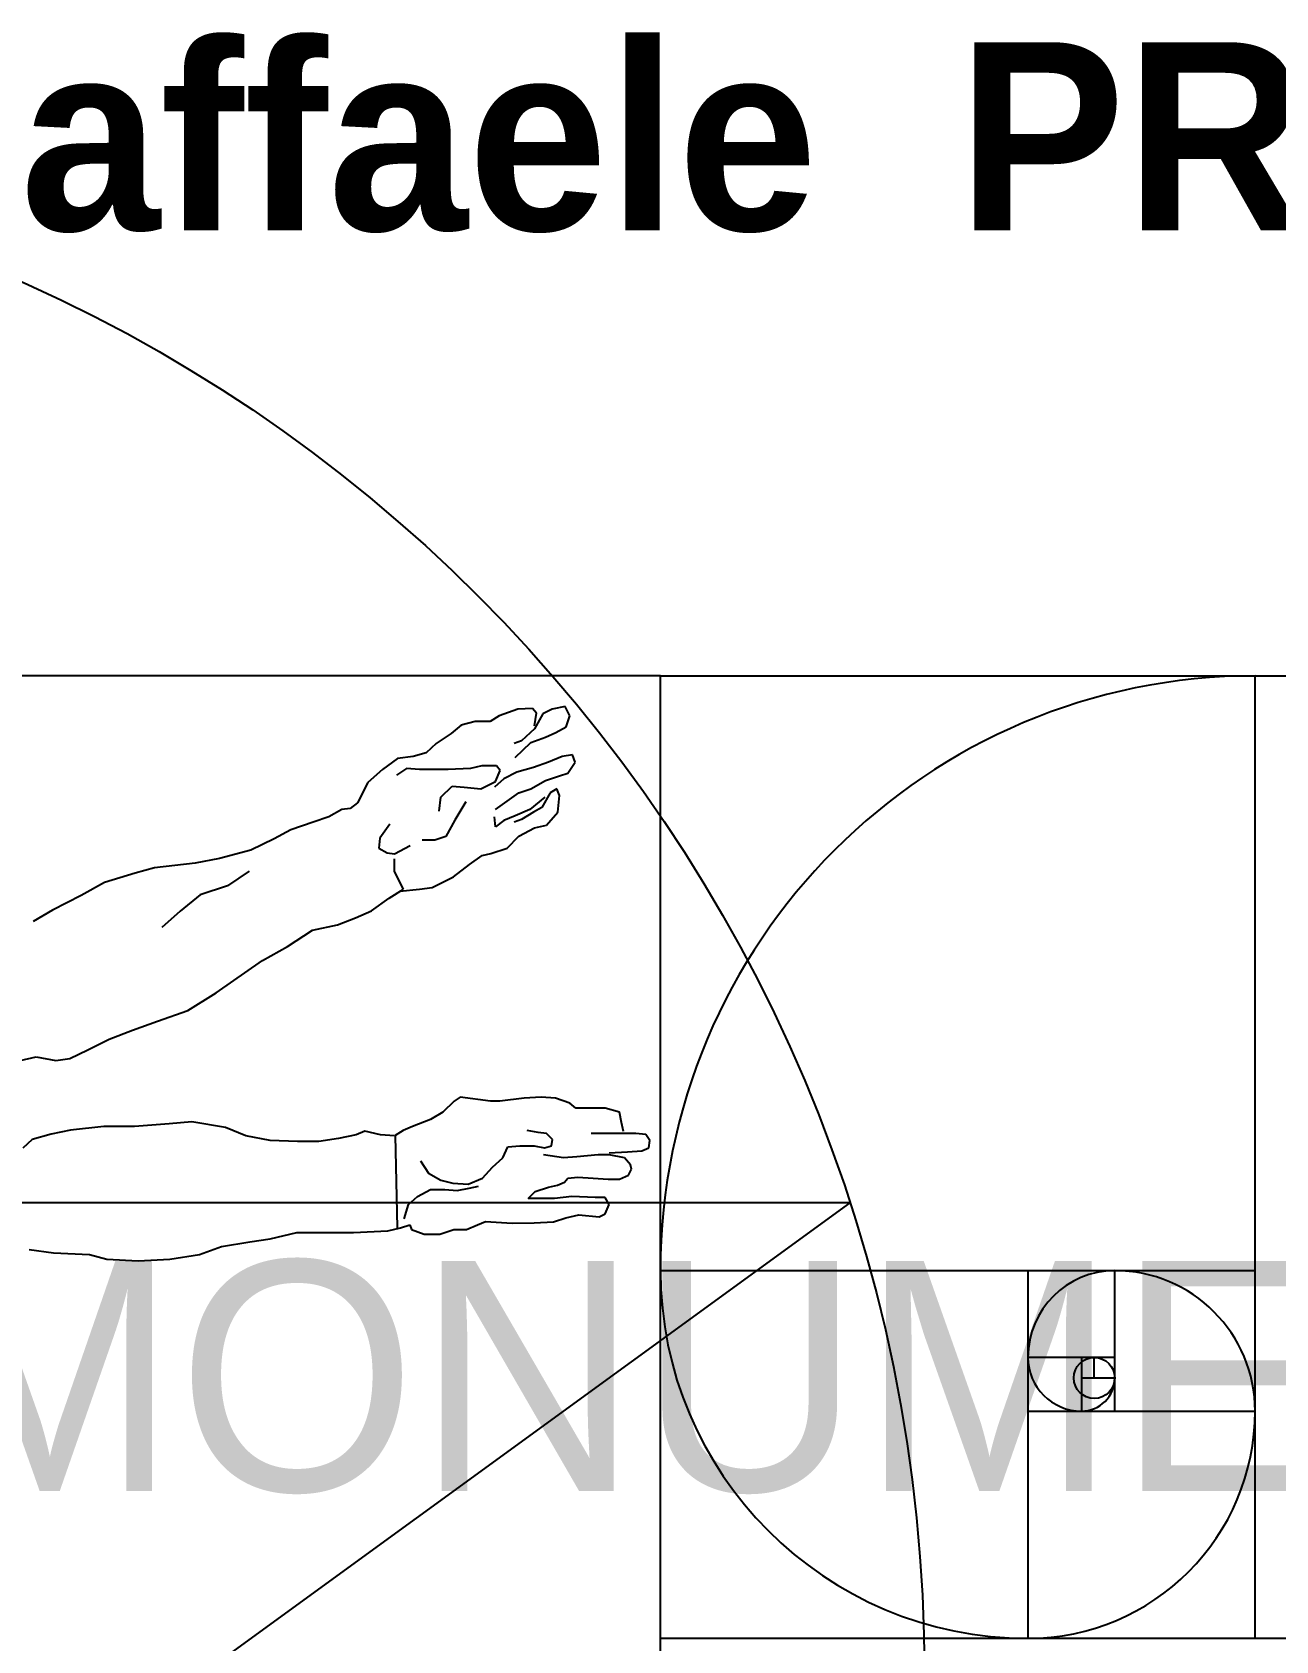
# Model space of a CAD drawing. Header units: millimetres. Extents: x -44462 to 306987, y -116160 to 12874.
# Drawn here: x -6942.2 to -6882.7, y -59712.8 to -59635.9 of the extents above; entities that cross this region are included whole.
import ezdxf

# ---------------------------------------------------------------- set-up
doc = ezdxf.new("R2010")
doc.units = ezdxf.units.MM
doc.layers.add('AVP_TEXTES', color=7, linetype='Continuous')
doc.layers.add('Layer1', color=1, linetype='Continuous')
doc.styles.add('CENTURY GOTHIC', font='GOTHIC.TTF')
doc.styles.add('wide latin', font='', dxfattribs={"height": 10})
doc.styles.get('wide latin').set_extended_font_data('Wide Latin')

# ---------------------------------------------------------------- blocks, each defined once
blk = doc.blocks.new('PETIT CARTOUCHE_HOR')
at = {"color": 254}
for p, q in [((-94.888, 333.556), (-20.432, 333.556)), ((-66.448, 287.54), (-66.448, 333.556)), ((-85.83, 308.363), (-224.419, 308.363)), ((-85.83, 308.363), (-197.951, 226.902)), ((-66.448, 305.116), (-94.888, 305.116)), ((-77.311, 305.116), (-77.311, 287.54)), ((-73.162, 298.403), (-73.162, 305.116)), ((-73.162, 300.967), (-77.311, 300.967)), ((-74.747, 300.967), (-74.747, 298.403)), ((-74.142, 299.988), (-74.142, 300.967)), ((-74.747, 299.988), (-73.162, 299.988)), ((-77.311, 298.403), (-66.448, 298.403)), ((-94.888, 287.54), (-20.432, 287.54))]:
    blk.add_line(p, q, dxfattribs=at)
blk.add_circle((-74.142, 299.988), 0.98, dxfattribs=at)
for centre, radius, start, end in [((-94.888, 333.556), 120.472, 180, 270), ((-66.448, 305.116), 28.44, 90, 180), ((-66.448, 287.54), 46.016, 0, 90), ((-77.311, 305.116), 17.577, 180, 270), ((-73.162, 300.967), 4.149, 90, 180), ((-73.162, 298.403), 6.714, 0, 90), ((-74.747, 300.967), 2.564, 180, 270), ((-74.747, 299.988), 1.585, 270, 0), ((-77.311, 298.403), 10.863, 270, 0), ((-94.888, 287.54), 74.456, 270, 0)]:
    blk.add_arc(centre, radius, start, end, dxfattribs=at)
at = {"layer": 'Layer1', "color": 254}
for p, q in [((-94.888, 333.556), (-215.361, 333.556)), ((-94.888, 213.084), (-94.888, 333.556)), ((-102.596, 331.645), (-103.04, 331.38)), ((-101.71, 331.955), (-102.596, 331.645)), ((-101.001, 332), (-101.71, 331.955)), ((-100.823, 331.778), (-101.001, 332)), ((-100.912, 331.158), (-100.823, 331.778)), ((-100.513, 331.734), (-100.912, 331.026)), ((-100.07, 331.955), (-100.513, 331.734)), ((-99.449, 332.088), (-100.07, 331.955)), ((-99.228, 331.645), (-99.449, 332.088)), ((-99.405, 331.114), (-99.228, 331.645)), ((-104.901, 330.804), (-105.611, 330.317)), ((-104.414, 331.203), (-104.901, 330.804)), ((-103.749, 331.38), (-104.414, 331.203)), ((-103.04, 331.38), (-103.749, 331.38)), ((-100.912, 331.026), (-101.533, 330.45)), ((-100.38, 330.627), (-99.893, 330.848)), ((-99.893, 330.848), (-99.405, 331.114)), ((-105.611, 330.317), (-106.098, 329.874)), ((-101.533, 330.45), (-101.887, 330.317)), ((-101.843, 329.653), (-101.089, 330.361)), ((-101.089, 330.361), (-100.38, 330.627)), ((-107.472, 329.609), (-108.182, 329.077)), ((-106.719, 329.697), (-107.472, 329.609)), ((-106.098, 329.874), (-106.719, 329.697)), ((-103.439, 329.254), (-103.971, 329.122)), ((-102.729, 329.254), (-103.439, 329.254)), ((-102.552, 329.033), (-102.729, 329.254)), ((-100.247, 329.432), (-100.956, 329.166)), ((-99.582, 329.697), (-100.247, 329.432)), ((-99.095, 329.786), (-99.582, 329.697)), ((-99.316, 328.9), (-98.962, 329.432)), ((-98.962, 329.432), (-99.095, 329.786)), ((-108.891, 328.457), (-109.378, 327.483)), ((-108.182, 329.077), (-108.891, 328.457)), ((-107.029, 329.122), (-107.517, 328.812)), ((-106.408, 329.077), (-107.029, 329.122)), ((-105.611, 329.077), (-106.408, 329.077)), ((-105.034, 329.077), (-105.611, 329.077)), ((-103.971, 329.122), (-105.034, 329.077)), ((-103.483, 328.147), (-102.774, 328.502)), ((-102.375, 328.635), (-102.818, 328.236)), ((-102.774, 328.502), (-102.552, 329.033)), ((-101.754, 328.944), (-102.375, 328.635)), ((-100.956, 329.166), (-101.754, 328.944)), ((-101.089, 328.147), (-100.38, 328.546)), ((-100.38, 328.546), (-99.715, 328.767)), ((-99.715, 328.767), (-99.316, 328.9)), ((-105.478, 327.085), (-105.389, 327.749)), ((-105.389, 327.749), (-104.857, 328.28)), ((-104.857, 328.28), (-104.281, 328.236)), ((-104.281, 328.236), (-103.483, 328.147)), ((-102.331, 327.483), (-101.666, 327.97)), ((-101.666, 327.97), (-101.089, 328.147)), ((-100.425, 327.749), (-101.134, 327.173)), ((-100.159, 327.97), (-100.557, 327.262)), ((-99.848, 328.147), (-100.159, 327.97)), ((-99.715, 327.838), (-99.848, 328.147)), ((-99.804, 327.04), (-99.715, 327.838)), ((-110.132, 327.173), (-110.752, 326.819)), ((-109.733, 327.218), (-110.132, 327.173)), ((-109.378, 327.483), (-109.733, 327.218)), ((-104.199, 327.526), (-104.72, 326.659)), ((-102.774, 327.173), (-102.331, 327.483)), ((-101.134, 327.173), (-101.843, 326.863)), ((-100.956, 327.04), (-101.533, 326.686)), ((-100.557, 327.262), (-100.956, 327.04)), ((-100.336, 326.421), (-99.804, 327.04)), ((-112.57, 326.199), (-113.368, 325.756)), ((-111.506, 326.553), (-112.57, 326.199)), ((-110.752, 326.819), (-111.506, 326.553)), ((-107.827, 326.465), (-108.314, 325.801)), ((-104.72, 326.659), (-105.155, 325.878)), ((-102.774, 326.332), (-102.818, 326.819)), ((-102.375, 326.642), (-102.774, 326.332)), ((-101.843, 326.863), (-102.375, 326.642)), ((-101.533, 326.686), (-101.887, 326.553)), ((-101.666, 325.889), (-100.912, 326.288)), ((-100.912, 326.288), (-100.336, 326.421)), ((-113.368, 325.756), (-114.476, 325.225)), ((-108.314, 325.801), (-108.359, 325.314)), ((-107.605, 325.048), (-106.852, 325.446)), ((-105.676, 325.704), (-106.284, 325.704)), ((-105.155, 325.878), (-105.676, 325.704)), ((-102.227, 325.31), (-101.666, 325.889)), ((-117.135, 324.605), (-119.086, 324.384)), ((-115.983, 324.827), (-117.135, 324.605)), ((-114.476, 325.225), (-115.983, 324.827)), ((-108.359, 325.314), (-107.96, 325.092)), ((-107.96, 325.092), (-107.605, 325.048)), ((-107.602, 324.202), (-107.602, 324.799)), ((-104.019, 324.543), (-103.421, 324.969)), ((-103.421, 324.969), (-102.995, 325.055)), ((-102.995, 325.055), (-102.227, 325.31)), ((-120.016, 324.118), (-121.479, 323.675)), ((-119.086, 324.384), (-120.016, 324.118)), ((-114.559, 324.216), (-115.602, 323.522)), ((-107.175, 323.35), (-107.602, 324.202)), ((-105.298, 323.691), (-104.786, 323.947)), ((-104.786, 323.947), (-104.019, 324.543)), ((-122.587, 323.055), (-123.961, 322.347)), ((-121.479, 323.675), (-122.587, 323.055)), ((-116.905, 323.088), (-117.861, 322.307)), ((-115.602, 323.522), (-116.905, 323.088)), ((-107.858, 322.924), (-107.175, 323.35)), ((-107.346, 323.265), (-106.407, 323.35)), ((-106.407, 323.35), (-105.81, 323.435)), ((-105.81, 323.435), (-105.298, 323.691)), ((-123.961, 322.347), (-124.892, 321.816)), ((-117.861, 322.307), (-118.73, 321.526)), ((-109.479, 321.987), (-108.711, 322.328)), ((-108.711, 322.328), (-107.858, 322.924)), ((-111.526, 321.39), (-110.332, 321.646)), ((-110.332, 321.646), (-109.479, 321.987)), ((-112.72, 320.623), (-111.526, 321.39)), ((-113.915, 319.941), (-112.72, 320.623)), ((-116.133, 318.407), (-113.915, 319.941)), ((-117.498, 317.555), (-116.133, 318.407)), ((-120.143, 316.618), (-118.948, 317.044)), ((-118.948, 317.044), (-117.498, 317.555)), ((-122.275, 315.68), (-121.252, 316.192)), ((-121.252, 316.192), (-120.143, 316.618)), ((-125.517, 315.169), (-124.75, 315.339)), ((-124.75, 315.339), (-123.811, 315.169)), ((-123.129, 315.254), (-122.275, 315.68)), ((-123.811, 315.169), (-123.129, 315.254)), ((-104.762, 313.224), (-105.296, 312.691)), ((-104.471, 313.418), (-104.762, 313.224)), ((-103.015, 313.224), (-104.471, 313.418)), ((-102.578, 313.224), (-103.015, 313.224)), ((-101.413, 313.37), (-102.578, 313.224)), ((-100.587, 313.418), (-101.413, 313.37)), ((-99.908, 313.37), (-100.587, 313.418)), ((-99.228, 313.127), (-99.908, 313.37)), ((-98.937, 312.885), (-99.228, 313.127)), ((-105.879, 312.352), (-106.753, 312.012)), ((-105.296, 312.691), (-105.879, 312.352)), ((-98.063, 312.885), (-98.937, 312.885)), ((-97.529, 312.885), (-98.063, 312.885)), ((-96.849, 312.691), (-97.529, 312.885)), ((-96.752, 312.206), (-96.849, 312.691)), ((-124.037, 311.649), (-124.932, 311.381)), ((-123.098, 311.828), (-124.037, 311.649)), ((-121.514, 312.008), (-123.098, 311.828)), ((-120.038, 312.008), (-121.514, 312.008)), ((-118.383, 312.143), (-120.038, 312.008)), ((-117.309, 312.232), (-118.383, 312.143)), ((-115.699, 311.964), (-117.309, 312.232)), ((-114.715, 311.562), (-115.699, 311.964)), ((-113.552, 311.338), (-114.715, 311.562)), ((-109.437, 311.606), (-110.287, 311.428)), ((-109.034, 311.785), (-109.437, 311.606)), ((-108.274, 311.606), (-109.034, 311.785)), ((-107.603, 311.562), (-108.274, 311.606)), ((-107.19, 311.818), (-107.578, 311.576)), ((-107.578, 311.576), (-107.481, 307.163)), ((-106.753, 312.012), (-107.19, 311.818)), ((-100.733, 311.721), (-101.267, 311.818)), ((-100.344, 311.673), (-100.733, 311.721)), ((-100.053, 311.382), (-100.344, 311.673)), ((-97.626, 311.673), (-98.208, 311.673)), ((-96.849, 311.673), (-97.626, 311.673)), ((-96.072, 311.673), (-96.849, 311.673)), ((-96.655, 311.77), (-96.752, 312.206)), ((-95.587, 311.624), (-96.072, 311.673)), ((-95.393, 311.333), (-95.587, 311.624)), ((-124.932, 311.381), (-125.379, 310.979)), ((-112.255, 311.294), (-113.552, 311.338)), ((-111.226, 311.294), (-112.255, 311.294)), ((-110.287, 311.428), (-111.226, 311.294)), ((-102.432, 310.509), (-102.189, 311.042)), ((-102.189, 311.042), (-101.607, 311.091)), ((-101.607, 311.091), (-100.927, 311.091)), ((-100.927, 311.091), (-100.442, 310.994)), ((-100.442, 310.994), (-100.102, 311.091)), ((-100.102, 311.091), (-100.053, 311.382)), ((-97.335, 310.751), (-96.461, 310.8)), ((-96.461, 310.8), (-95.781, 310.848)), ((-95.781, 310.848), (-95.441, 310.994)), ((-95.441, 310.994), (-95.393, 311.333)), ((-106.364, 310.363), (-105.976, 309.781)), ((-103.403, 309.539), (-102.917, 310.072)), ((-102.917, 310.072), (-102.432, 310.509)), ((-99.519, 310.509), (-100.49, 310.654)), ((-98.888, 310.557), (-99.519, 310.509)), ((-97.869, 310.654), (-98.888, 310.557)), ((-97.335, 310.654), (-97.869, 310.654)), ((-96.606, 310.509), (-97.335, 310.654)), ((-96.315, 310.169), (-96.606, 310.509)), ((-96.412, 309.684), (-96.267, 309.975)), ((-96.267, 309.975), (-96.315, 310.169)), ((-105.976, 309.781), (-105.393, 309.442)), ((-105.393, 309.442), (-104.811, 309.296)), ((-104.811, 309.296), (-104.083, 309.248)), ((-104.083, 309.248), (-103.403, 309.539)), ((-100.247, 309.102), (-99.81, 309.199)), ((-99.81, 309.199), (-99.471, 309.345)), ((-99.471, 309.345), (-99.325, 309.539)), ((-99.325, 309.539), (-98.84, 309.587)), ((-98.84, 309.587), (-98.111, 309.539)), ((-98.111, 309.539), (-97.383, 309.49)), ((-97.383, 309.49), (-96.849, 309.49)), ((-96.849, 309.49), (-96.412, 309.684)), ((-106.947, 308.278), (-106.51, 308.666)), ((-106.51, 308.666), (-105.879, 309.005)), ((-105.879, 309.005), (-105.199, 309.005)), ((-105.199, 309.005), (-104.617, 308.957)), ((-104.617, 308.957), (-104.034, 309.054)), ((-104.034, 309.054), (-103.597, 309.151)), ((-101.218, 308.569), (-100.879, 308.908)), ((-99.956, 308.569), (-101.218, 308.569)), ((-100.879, 308.908), (-100.247, 309.102)), ((-99.131, 308.666), (-99.956, 308.569)), ((-98.014, 308.617), (-99.131, 308.666)), ((-97.529, 308.617), (-98.014, 308.617)), ((-97.335, 308.278), (-97.529, 308.617)), ((-107.141, 307.599), (-106.947, 308.278)), ((-100.005, 307.454), (-99.422, 307.647)), ((-99.422, 307.647), (-98.791, 307.793)), ((-98.791, 307.793), (-97.82, 307.696)), ((-97.82, 307.696), (-97.529, 307.841)), ((-97.529, 307.841), (-97.335, 308.278)), ((-113.554, 306.64), (-112.277, 306.94)), ((-112.277, 306.94), (-111.226, 306.94)), ((-111.226, 306.94), (-109.573, 306.94)), ((-109.573, 306.94), (-107.92, 307.015)), ((-107.92, 307.015), (-107.319, 307.165)), ((-107.319, 307.165), (-106.869, 307.315)), ((-106.869, 307.315), (-106.794, 307.09)), ((-106.794, 307.09), (-106.193, 306.865)), ((-105.442, 306.865), (-104.766, 307.09)), ((-104.766, 307.09), (-104.165, 307.09)), ((-104.165, 307.09), (-103.639, 307.315)), ((-103.639, 307.315), (-103.263, 307.465)), ((-103.263, 307.465), (-101.986, 307.39)), ((-101.986, 307.39), (-100.927, 307.405)), ((-100.927, 307.405), (-100.005, 307.454)), ((-125.077, 306.132), (-123.918, 305.974)), ((-116.934, 305.889), (-115.883, 306.265)), ((-115.883, 306.265), (-114.531, 306.49)), ((-114.531, 306.49), (-113.554, 306.64)), ((-106.193, 306.865), (-105.442, 306.865)), ((-123.918, 305.974), (-122.193, 305.889)), ((-122.193, 305.889), (-121.366, 305.664)), ((-121.366, 305.664), (-119.864, 305.589)), ((-119.864, 305.589), (-118.362, 305.664)), ((-118.362, 305.664), (-116.934, 305.889))]:
    blk.add_line(p, q, dxfattribs=at)
blk.add_circle((-155.124, 285.848), 72.861, dxfattribs=at)
at = {"style": 'CENTURY GOTHIC'}
for tag, p, height in [('DATE', (-210.156, 171.359), 20), ('DOSSIERN°', (-210.156, 111.509), 20), ('COMMENTAIRE', (-210.156, 95.352), 12), ('COMMENTAIRESUITE', (-210.156, 79.701), 12), ('FEUILLEN°', (-221.991, 32.691), 20), ('TOTALFEUILLES', (-181.647, 32.691), 20), ('ÉCH.', (-103.226, 32.691), 12)]:
    blk.add_attdef(tag, p, '', height=height, dxfattribs=at)
at = {"layer": 'AVP_TEXTES', "color": 2, "linetype": 'Continuous', "insert": (-23.187, 359.286), "char_height": 9, "width": 186.3813, "attachment_point": 6, "style": 'wide latin'}
blk.add_mtext('{\\fCentury Gothic|b1|i0|c0|p34;Raffaele  PROFETA}', dxfattribs=at)
at = {"layer": 'AVP_TEXTES', "color": 1, "linetype": 'Continuous', "insert": (-220.975, 300.006), "char_height": 11, "width": 220.0008, "attachment_point": 4, "style": 'wide latin'}
blk.add_mtext('{\\fBroadway|b0|i0|c0|p82;\\C2;ATELIER DU MONUMENT}', dxfattribs=at)

msp = doc.modelspace()

# ---------------------------------------------------------------- block references
at = {"color": 1}
msp.add_blockref('PETIT CARTOUCHE_HOR', (-6817.24, -60000.196), dxfattribs=at)

doc.saveas('drawing.dxf')
